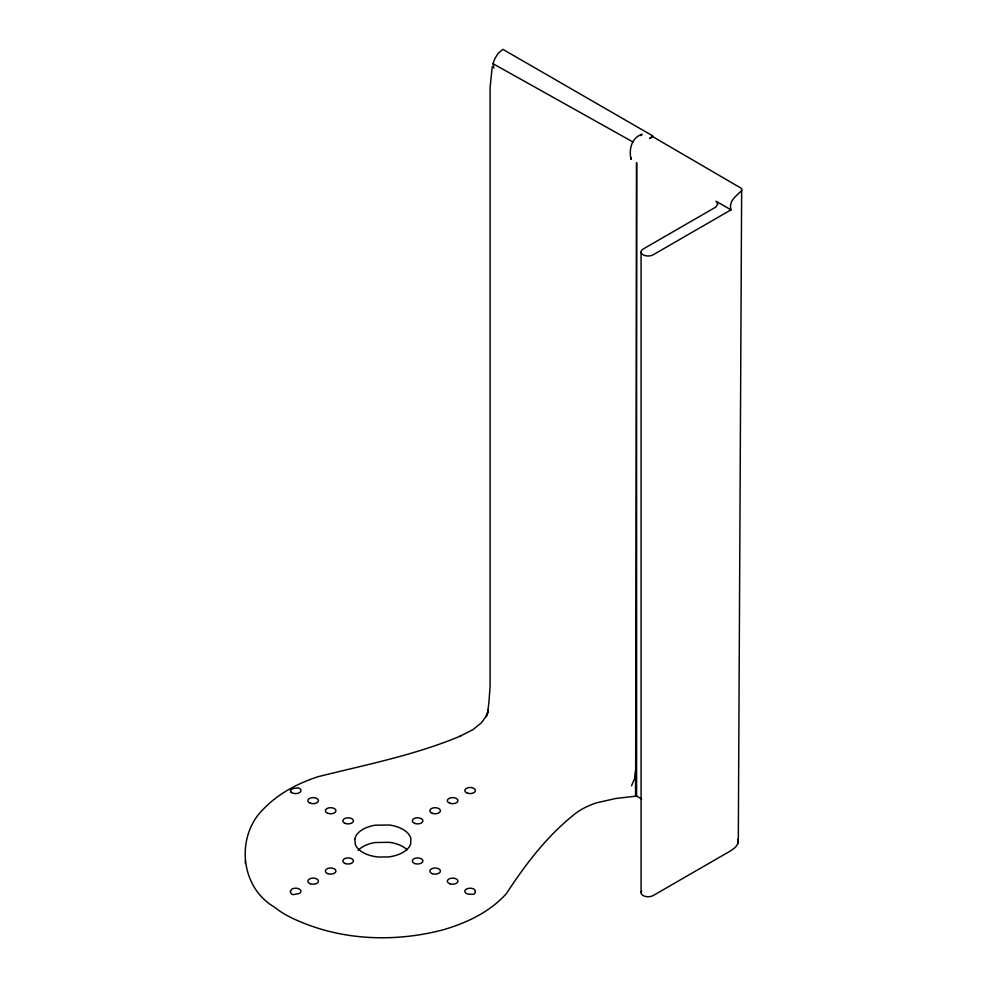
<?xml version="1.0" encoding="UTF-8"?>
<svg xmlns="http://www.w3.org/2000/svg" width="987" height="987" viewBox="0 0 987 987"><rect width="100%" height="100%" fill="white"/><g stroke="black" fill="none" stroke-linecap="round" stroke-linejoin="round"><path stroke-width="1.48" d="M636.59 796.077L635.64 796.324L636.603 162.658L636.59 796.077L615.654 798.508L596.284 802.912A70.706 40.812 0 0 0 573.435 815.089C546.342 836.914 525.294 864.649 506.417 893.568C489.984 911.939 466.987 922.771 443.706 929.655C396.071 942.301 343.636 940.784 298.21 920.822A99.008 57.16 0 0 1 274.46 907.115C239.422 886.807 235.523 834.817 264.553 807.946C279.235 793.005 298.284 783.209 318.011 776.707C366.054 764.703 414.996 755.178 460.904 735.87L459.942 736.24L472.798 729.763L481.52 722.731L486.85 715.168L486.036 716.71L487.849 712.12L487.331 713.835L488.725 704.311M641.661 891.064A7.069 4.084 0 0 0 644.178 896.06A7.069 4.084 0 0 0 653.147 895.567L731.009 850.621L735.463 847.228L738.288 843.034L741.656 188.517L652.777 136.675L649.582 138.513L652.851 135.935L502.876 49.35L498.164 53.384L494.894 58.529L492.969 63.661L493.907 68.189M488.824 703.373L490.095 686.582L490.095 87.67L492.205 66.758M631.285 157.71L631.026 159.438C628.768 149.296 631.421 137.835 642.093 134.195L640.637 135.638M631.532 785.763L634.616 778.521L635.64 770.613L635.665 796.324M741.842 190.355C736.721 195.87 728.344 200.62 731.009 209.849L653.147 254.806A7.069 4.084 0 0 1 643.154 254.806A7.069 4.084 0 0 1 643.154 249.032L715.637 207.171L717.783 204.247L716.007 201.188L731.009 209.849M293.361 788.416L298.136 787.885A5.021 3.751 -20.1 0 1 299.246 788.268A5.305 3.06 0 0 1 299.406 792.697A5.305 3.06 0 0 1 291.745 792.61M492.969 63.661L632.988 141.992M636.356 795.966L641.686 799.051M290.968 792.018L290.375 790.636L291.597 789.292A5.034 1.777 -14.6 0 1 293.41 788.453M738.029 839.271L738.288 843.034M245.319 860.516L245.331 863.489M641.081 251.919L641.081 892.68M291.683 792.61A5.021 1.838 14.8 0 1 290.918 792.018M358.108 850.362A28.278 16.323 0 0 1 375.183 842.516L389.433 842.33A28.278 16.323 0 0 1 407.076 849.758M290.375 891.212L290.968 893.371A5.046 3.714 -20.1 0 0 291.733 894.074L292.066 894.247A5.046 3.714 -20.1 0 0 293.151 894.654L299.234 893.531A5.305 3.06 0 0 0 299.48 889.151A5.305 3.06 0 0 0 291.905 889.102L290.375 891.212M354.765 839.172L355.382 844.675A28.278 16.323 0 0 0 378.675 857.049L388.261 856.938A28.278 16.323 0 0 0 410.654 843.996L410.863 838.481A28.278 16.323 0 0 0 389.421 825.021L375.183 825.194A28.278 16.323 0 0 0 355.678 836.458L354.765 839.172M488.084 710.233L487.923 712.022L488.084 710.233M475.426 891.693L474.698 893.494A5.021 3.677 19.5 0 1 473.526 894.321L467.641 894.025A5.021 1.764 13.6 0 1 466.493 893.543A5.305 3.06 0 0 1 466.382 889.102A5.305 3.06 0 0 1 474.044 889.201A5.021 3.652 -20.2 0 1 474.796 889.879L475.426 891.693M467.382 793.153A5.305 3.06 0 0 0 475.426 790.599A5.305 3.06 0 0 0 467.579 787.848A5.305 3.06 0 0 0 467.382 793.153M432.38 873.68A5.305 3.06 0 0 0 440.436 871.126A5.305 3.06 0 0 0 432.577 868.375A5.305 3.06 0 0 0 432.38 873.68M310.399 803.258A5.305 3.06 0 0 0 318.456 800.704A5.305 3.06 0 0 0 310.597 797.952A5.305 3.06 0 0 0 310.399 803.258M414.885 863.576A5.305 3.06 0 0 0 422.929 861.022A5.305 3.06 0 0 0 415.083 858.283A5.305 3.06 0 0 0 414.885 863.576M414.885 823.454A5.305 3.06 0 0 0 422.929 820.913A5.305 3.06 0 0 0 415.083 818.161A5.305 3.06 0 0 0 414.885 823.454M345.401 863.576A5.305 3.06 0 0 0 353.445 861.022A5.305 3.06 0 0 0 345.586 858.283A5.305 3.06 0 0 0 345.401 863.576M310.399 883.784A5.305 3.06 0 0 0 318.456 881.231A5.305 3.06 0 0 0 310.597 878.479A5.305 3.06 0 0 0 310.399 883.784M327.894 873.68A5.305 3.06 0 0 0 335.95 871.126A5.305 3.06 0 0 0 328.091 868.375A5.305 3.06 0 0 0 327.894 873.68M327.894 813.362A5.305 3.06 0 0 0 335.95 810.808A5.305 3.06 0 0 0 328.091 808.057A5.305 3.06 0 0 0 327.894 813.362M345.401 823.454A5.305 3.06 0 0 0 353.445 820.913A5.305 3.06 0 0 0 345.586 818.161A5.305 3.06 0 0 0 345.401 823.454M449.887 883.784A5.305 3.06 0 0 0 457.931 881.231A5.305 3.06 0 0 0 450.072 878.479A5.305 3.06 0 0 0 449.887 883.784M432.38 813.362A5.305 3.06 0 0 0 440.436 810.808A5.305 3.06 0 0 0 432.577 808.057A5.305 3.06 0 0 0 432.38 813.362M449.887 803.258A5.305 3.06 0 0 0 457.931 800.704A5.305 3.06 0 0 0 450.072 797.952A5.305 3.06 0 0 0 449.887 803.258"/></g></svg>
